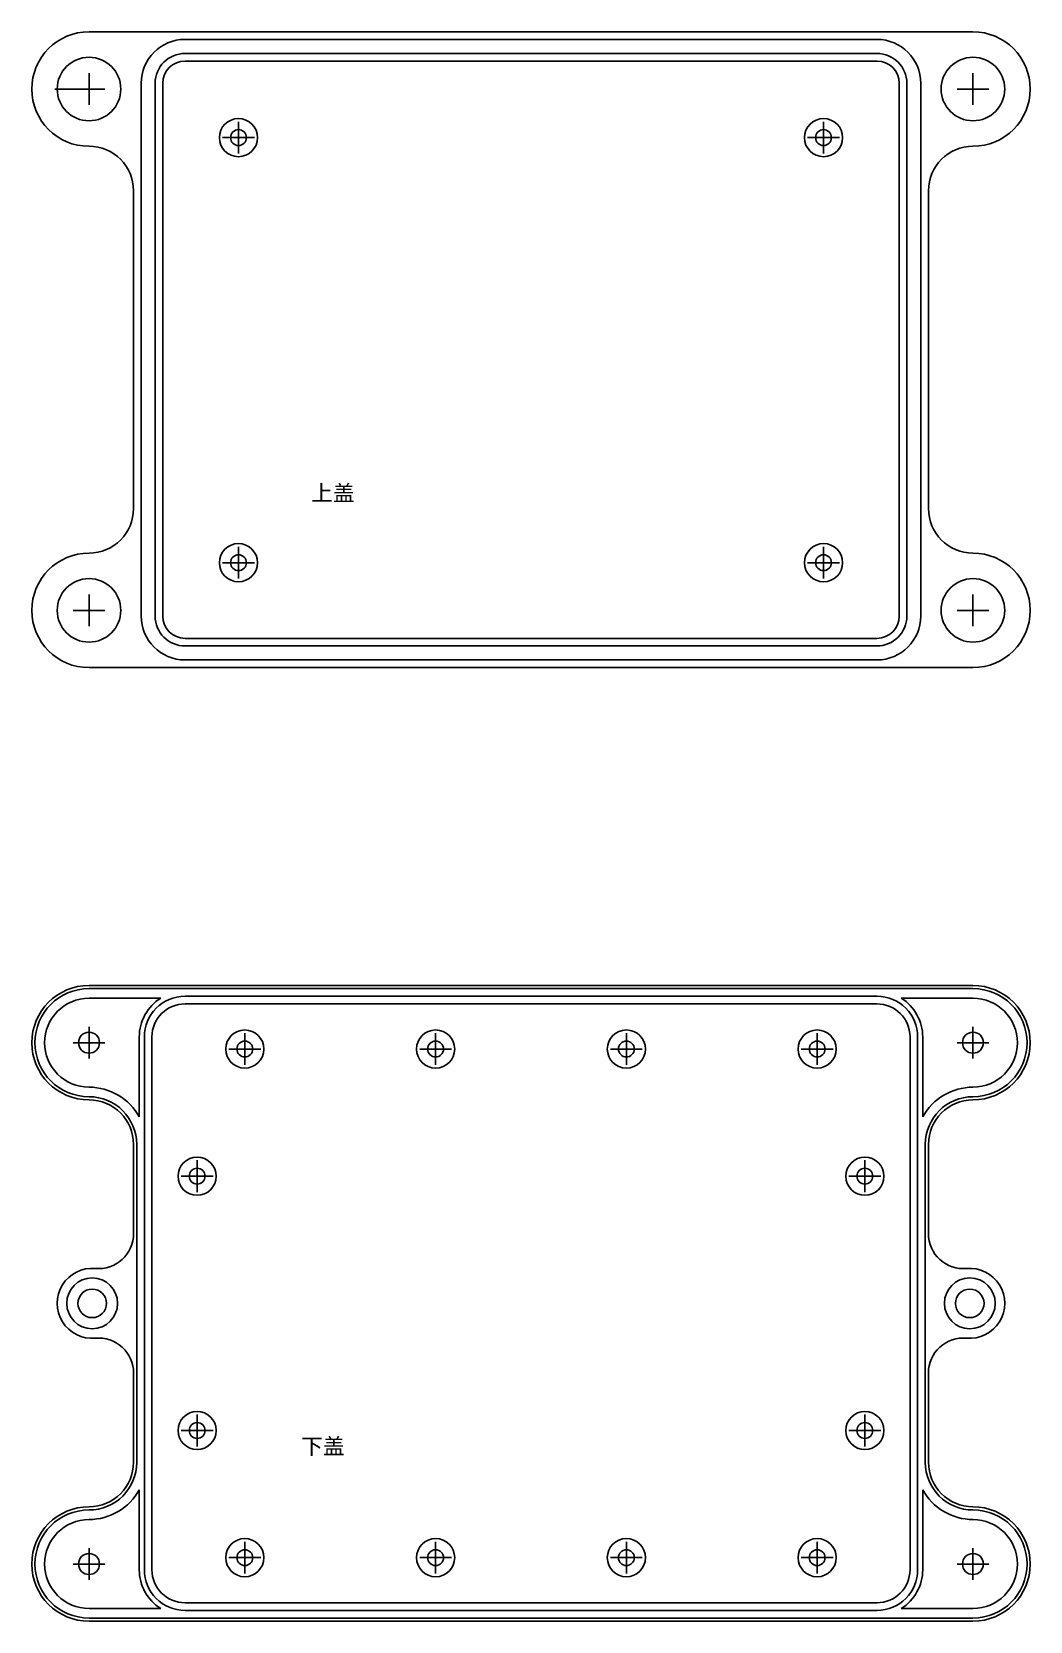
# Model space of a CAD drawing. Header units: millimetres. Extents: x 1322 to 1479, y 227 to 477.
import ezdxf

# ---------------------------------------------------------------- set-up
doc = ezdxf.new("R2010")
doc.units = ezdxf.units.MM

msp = doc.modelspace()

# ---------------------------------------------------------------- linework, layer by layer
for p, q in [((1331.43, 476.51), (1470.43, 476.51)), ((1346.53, 475.31), (1455.33, 475.31)), ((1346.53, 473.11), (1455.33, 473.11)), ((1331.43, 465.01), (1331.43, 470.01)), ((1346.53, 471.91), (1455.33, 471.91)), ((1470.43, 465.01), (1470.43, 470.01)), ((1322.43, 467.51), (1322.43, 467.51)), ((1326.03, 467.51), (1333.93, 467.51)), ((1339.63, 468.41), (1339.63, 384.61)), ((1341.83, 468.41), (1341.83, 384.61)), ((1343.03, 468.41), (1343.03, 384.61)), ((1458.83, 384.61), (1458.83, 468.41)), ((1460.03, 384.61), (1460.03, 468.41)), ((1462.23, 384.61), (1462.23, 468.41)), ((1467.93, 467.51), (1472.93, 467.51)), ((1479.43, 467.51), (1479.43, 467.51)), ((1354.93, 457.37), (1354.93, 462.37)), ((1446.93, 457.37), (1446.93, 462.37)), ((1331.43, 458.51), (1331.43, 458.51)), ((1352.43, 459.87), (1357.43, 459.87)), ((1444.43, 459.87), (1449.43, 459.87)), ((1470.43, 458.51), (1470.43, 458.51)), ((1338.43, 451.51), (1338.43, 401.51)), ((1463.43, 401.51), (1463.43, 451.51)), ((1354.93, 390.51), (1354.93, 395.51)), ((1446.93, 390.51), (1446.93, 395.51)), ((1331.43, 394.51), (1331.43, 394.51)), ((1352.43, 393.01), (1357.43, 393.01)), ((1444.43, 393.01), (1449.43, 393.01)), ((1470.43, 394.51), (1470.43, 394.51)), ((1331.43, 383.01), (1331.43, 388.01)), ((1470.43, 383.01), (1470.43, 388.01)), ((1322.43, 385.51), (1322.43, 385.51)), ((1328.93, 385.51), (1333.93, 385.51)), ((1467.93, 385.51), (1472.93, 385.51)), ((1479.43, 385.51), (1479.43, 385.51)), ((1346.53, 381.11), (1455.33, 381.11)), ((1346.53, 379.91), (1455.33, 379.91)), ((1346.53, 377.71), (1455.33, 377.71)), ((1331.43, 376.51), (1470.43, 376.51)), ((1331.43, 326.51), (1470.43, 326.51)), ((1331.43, 326.01), (1470.43, 326.01)), ((1331.43, 324.51), (1342.71, 324.51)), ((1346.53, 324.81), (1455.33, 324.81)), ((1346.53, 323.61), (1455.33, 323.61)), ((1459.16, 324.51), (1470.43, 324.51)), ((1331.43, 315.01), (1331.43, 320.01)), ((1331.43, 315.01), (1331.43, 320.01)), ((1470.43, 315.01), (1470.43, 320.01)), ((1322.43, 317.51), (1322.43, 317.51)), ((1328.93, 317.51), (1333.93, 317.51)), ((1329.78, 317.51), (1333.93, 317.51)), ((1339.33, 318.41), (1339.33, 305.83)), ((1340.13, 318.41), (1340.13, 234.61)), ((1341.33, 318.41), (1341.33, 234.61)), ((1355.93, 314.01), (1355.93, 319.01)), ((1385.93, 314.01), (1385.93, 319.01)), ((1415.93, 314.01), (1415.93, 319.01)), ((1445.93, 314.01), (1445.93, 319.01)), ((1460.53, 234.61), (1460.53, 318.41)), ((1461.73, 234.61), (1461.73, 318.41)), ((1462.53, 305.83), (1462.53, 318.41)), ((1467.93, 317.51), (1472.93, 317.51)), ((1479.43, 317.51), (1479.43, 317.51)), ((1353.43, 316.51), (1358.43, 316.51)), ((1383.43, 316.51), (1388.43, 316.51)), ((1413.43, 316.51), (1418.43, 316.51)), ((1443.43, 316.51), (1448.43, 316.51)), ((1331.43, 308.51), (1331.43, 308.51)), ((1470.43, 308.51), (1470.43, 308.51)), ((1338.43, 301.51), (1338.43, 287.47)), ((1338.93, 301.51), (1338.93, 251.51)), ((1338.93, 301.51), (1338.93, 287.47)), ((1462.93, 276.51), (1462.93, 301.51)), ((1463.43, 287.47), (1463.43, 301.51)), ((1348.43, 294.01), (1348.43, 299.01)), ((1453.43, 294.01), (1453.43, 299.01)), ((1345.93, 296.51), (1350.93, 296.51)), ((1450.93, 296.51), (1455.93, 296.51)), ((1462.93, 251.24), (1462.93, 276.51)), ((1338.43, 265.56), (1338.43, 251.51)), ((1463.43, 251.24), (1463.43, 265.56)), ((1348.43, 254.01), (1348.43, 259.01)), ((1453.43, 254.01), (1453.43, 259.01)), ((1345.93, 256.51), (1350.93, 256.51)), ((1450.93, 256.51), (1455.93, 256.51)), ((1339.33, 247.2), (1339.33, 234.61)), ((1462.53, 234.61), (1462.53, 247.2)), ((1331.43, 244.51), (1331.43, 244.51)), ((1470.43, 244.51), (1470.43, 244.51)), ((1331.43, 233.01), (1331.43, 238.01)), ((1355.93, 234.01), (1355.93, 239.01)), ((1385.93, 234.01), (1385.93, 239.01)), ((1415.93, 234.01), (1415.93, 239.01)), ((1445.93, 234.01), (1445.93, 239.01)), ((1470.43, 233.01), (1470.43, 238.01)), ((1322.43, 235.51), (1322.43, 235.51)), ((1328.93, 235.51), (1333.93, 235.51)), ((1353.43, 236.51), (1358.43, 236.51)), ((1383.43, 236.51), (1388.43, 236.51)), ((1413.43, 236.51), (1418.43, 236.51)), ((1443.43, 236.51), (1448.43, 236.51)), ((1467.93, 235.51), (1472.93, 235.51)), ((1479.43, 235.51), (1479.43, 235.51)), ((1331.43, 228.51), (1342.71, 228.51)), ((1346.53, 229.41), (1455.33, 229.41)), ((1346.53, 228.21), (1455.33, 228.21)), ((1459.16, 228.51), (1470.43, 228.51)), ((1331.43, 227.01), (1470.43, 227.01)), ((1331.43, 226.51), (1470.43, 226.51))]:
    msp.add_line(p, q)
for centre, radius in [((1331.43, 467.51), 5), ((1470.43, 467.51), 5), ((1354.93, 459.87), 3), ((1446.93, 459.87), 3), ((1354.93, 459.87), 1.25), ((1446.93, 459.87), 1.25), ((1354.93, 393.01), 3), ((1446.93, 393.01), 3), ((1354.93, 393.01), 1.25), ((1446.93, 393.01), 1.25), ((1331.43, 385.51), 5), ((1470.43, 385.51), 5), ((1331.43, 317.51), 1.65), ((1355.93, 316.51), 3), ((1355.93, 316.51), 1.25), ((1385.93, 316.51), 3), ((1385.93, 316.51), 1.25), ((1415.93, 316.51), 3), ((1415.93, 316.51), 1.25), ((1445.93, 316.51), 3), ((1445.93, 316.51), 1.25), ((1470.43, 317.51), 1.65), ((1348.43, 296.51), 3), ((1348.43, 296.51), 1.25), ((1453.43, 296.51), 3), ((1453.43, 296.51), 1.25), ((1331.93, 276.51), 4), ((1469.93, 276.51), 4), ((1331.93, 276.51), 2.25), ((1469.93, 276.51), 2.25), ((1348.43, 256.51), 3), ((1348.43, 256.51), 1.25), ((1453.43, 256.51), 3), ((1453.43, 256.51), 1.25), ((1355.93, 236.51), 3), ((1355.93, 236.51), 1.25), ((1385.93, 236.51), 3), ((1385.93, 236.51), 1.25), ((1415.93, 236.51), 3), ((1415.93, 236.51), 1.25), ((1445.93, 236.51), 3), ((1445.93, 236.51), 1.25), ((1331.43, 235.51), 1.65), ((1470.43, 235.51), 1.65)]:
    msp.add_circle(centre, radius)
for centre, radius, start, end in [((1331.43, 467.51), 9, 90, 180), ((1346.53, 468.41), 6.9, 90, 180), ((1455.33, 468.41), 6.9, 0, 90), ((1470.43, 467.51), 9, 0, 90), ((1346.53, 468.41), 4.7, 90, 180), ((1455.33, 468.41), 4.7, 0, 90), ((1346.53, 468.41), 3.5, 90, 180), ((1455.33, 468.41), 3.5, 0, 90), ((1331.43, 467.51), 9, 180, 270), ((1470.43, 467.51), 9, 270, 0), ((1331.43, 451.51), 7, 360, 90), ((1470.43, 451.51), 7, 90, 180), ((1331.43, 401.51), 7, 270, 360), ((1470.43, 401.51), 7, 180, 270), ((1331.43, 385.51), 9, 90, 180), ((1470.43, 385.51), 9, 0, 90), ((1331.43, 385.51), 9, 180, 270), ((1470.43, 385.51), 9, 270, 0), ((1346.53, 384.61), 6.9, 180, 270), ((1346.53, 384.61), 4.7, 180, 270), ((1346.53, 384.61), 3.5, 180, 270), ((1455.33, 384.61), 3.5, 270, 0), ((1455.33, 384.61), 4.7, 270, 0), ((1455.33, 384.61), 6.9, 270, 0), ((1331.43, 317.51), 9, 90, 180), ((1331.43, 317.51), 8.5, 90, 180), ((1470.43, 317.51), 9, 0, 90), ((1470.43, 317.51), 8.5, 0, 90), ((1331.43, 317.51), 7, 90, 180), ((1346.53, 318.41), 7.2, 122.0892, 180), ((1346.53, 318.41), 6.4, 90, 180), ((1346.53, 318.41), 5.2, 90, 180), ((1455.33, 318.41), 6.4, 0, 90), ((1455.33, 318.41), 5.2, 0, 90), ((1455.33, 318.41), 7.2, 0, 57.9108), ((1470.43, 317.51), 7, 0, 90), ((1331.43, 317.51), 9, 180, 270), ((1331.43, 317.51), 8.5, 180, 270), ((1331.43, 317.51), 7, 180, 270), ((1470.43, 317.51), 9, 270, 0), ((1470.43, 317.51), 8.5, 270, 0), ((1470.43, 317.51), 7, 270, 0), ((1331.43, 301.51), 9, 28.6246, 90), ((1470.43, 301.51), 9, 90, 151.3754), ((1331.43, 301.51), 7.5, 360, 90), ((1331.43, 301.51), 7, 360, 90), ((1470.43, 301.51), 7.5, 90, 180), ((1470.43, 301.51), 7, 90, 180), ((1332.93, 287.47), 5.5, 264.7841, 0), ((1468.93, 287.47), 5.5, 180, 275.2159), ((1331.93, 276.51), 5.5, 84.7841, 275.2159), ((1469.93, 276.51), 5.5, 264.7841, 95.2159), ((1332.93, 265.56), 5.5, 360, 95.2159), ((1468.93, 265.56), 5.5, 84.7841, 180), ((1331.43, 251.51), 7, 270, 360), ((1331.43, 251.51), 7.5, 270, 360), ((1470.43, 251.51), 7.5, 180, 270), ((1470.43, 251.51), 7, 180, 270), ((1331.43, 251.51), 9, 270, 331.3754), ((1470.43, 251.51), 9, 208.6246, 270), ((1331.43, 235.51), 9, 90, 180), ((1331.43, 235.51), 8.5, 90, 180), ((1331.43, 235.51), 7, 90, 180), ((1470.43, 235.51), 9, 0, 90), ((1470.43, 235.51), 8.5, 0, 90), ((1470.43, 235.51), 7, 0, 90), ((1331.43, 235.51), 9, 180, 270), ((1331.43, 235.51), 8.5, 180, 270), ((1331.43, 235.51), 7, 180, 270), ((1470.43, 235.51), 9, 270, 0), ((1470.43, 235.51), 8.5, 270, 0), ((1470.43, 235.51), 7, 270, 0), ((1346.53, 234.61), 7.2, 180, 237.9108), ((1346.53, 234.61), 6.4, 180, 270), ((1346.53, 234.61), 5.2, 180, 270), ((1455.33, 234.61), 6.4, 270, 0), ((1455.33, 234.61), 5.2, 270, 0), ((1455.33, 234.61), 7.2, 302.0892, 360)]:
    msp.add_arc(centre, radius, start, end)

# ---------------------------------------------------------------- texts
at = {"char_height": 2.5, "attachment_point": 1}
for s, insert, width in [('{\\fSimSun|b0|i0|c134|p54;上盖}', (1366.37, 405.21), 38.7973), ('{\\fSimSun|b0|i0|c134|p54;下盖 }', (1364.8, 255.29), 15.3098)]:
    msp.add_mtext(s, dxfattribs=dict(at, insert=insert, width=width))

doc.saveas('drawing.dxf')
